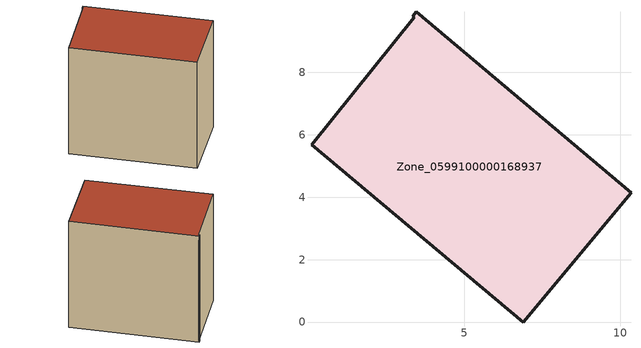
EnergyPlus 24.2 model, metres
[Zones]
Zone_0599100000168937
 floor ground (C_G): 0.11,5.68 3.4,9.77 3.36,9.81 3.47,9.94 10.35,4.15 6.89,0 z0
 wall outside (C_F): 10.35,4.15 3.47,9.94 3.36,9.81 3.4,9.77 0.11,5.68 6.89,0 10.35,4.15 z0:8.39
 roof outside (C_R): 3.4,9.77 0.11,5.68 6.89,0 10.35,4.15 3.47,9.94 3.36,9.81 z8.39
[BUILDING]
Pand.0599100000168937: North Axis=0; Terrain=City; Loads Convergence Tolerance Value=0.04; Temperature Convergence Tolerance Value=0.4; Solar Distribution=FullExterior; Maximum Number of Warmup Days=25; Minimum Number of Warmup Days=1
[Site:Location]
Rotterdam.The.Hague.AP_ZH_NLD Design_Conditions: Latitude=51.96; Longitude=4.45; Time Zone=1; Elevation=-4.5
[SITE:GROUNDTEMPERATURE:BUILDINGSURFACE]
18, 18, 18, 18, 18, 18, 18, 18, 18, 18, 18, 18
[MATERIAL] Thermal Absorptance=0.9; Solar Absorptance=0.7; Visible Absorptance=0.7
Name | Roughness | Thickness | Conductivity | Density | Specific Heat
G.TI.1975-1991 | MediumSmooth | 0.15 | 0.288461 | 540 | 1210
F.TI.1975-1991 | Rough | 0.3 | 0.230769 | 1920 | 840
R.TI.1975-1991 | MediumRough | 0.2 | 0.153846 | 1500 | 1000
[CONSTRUCTION]
C_G: G.TI.1975-1991
C_F: F.TI.1975-1991
C_R: R.TI.1975-1991
[ZONE]
Zone_0599100000168937: Type=1; Multiplier=1; Ceiling Height=Autocalculate; Volume=Autocalculate; Floor Area=autocalculate; Part of Total Floor Area=Yes
[ZONEINFILTRATION:DESIGNFLOWRATE]
Infil_Zone_0599100000168937: Zone or ZoneList or Space or SpaceList=Zone_0599100000168937; Schedule=AlwaysOn; Design Flow Rate Calculation Method=Flow/Area; Flow Rate per Floor Area=0.003; Constant Term Coefficient=1; Temperature Term Coefficient=0; Velocity Term Coefficient=0; Velocity Squared Term Coefficient=0
[HVACTEMPLATE:ZONE:IDEALLOADSAIRSYSTEM]
Zone_0599100000168937: Maximum Heating Supply Air Temperature=50; Minimum Cooling Supply Air Temperature=13; Maximum Heating Supply Air Humidity Ratio=0.0156; Minimum Cooling Supply Air Humidity Ratio=0.0077; Heating Limit=NoLimit; Cooling Limit=NoLimit; Dehumidification Control Type=ConstantSensibleHeatRatio; Cooling Sensible Heat Ratio=0.7; Dehumidification Setpoint=60; Humidification Control Type=None; Humidification Setpoint=30; Outdoor Air Method=None; Outdoor Air Flow Rate per Person=0.00944; Outdoor Air Flow Rate per Zone Floor Area=0; Outdoor Air Flow Rate per Zone=0; Demand Controlled Ventilation Type=None; Outdoor Air Economizer Type=NoEconomizer; Heat Recovery Type=None; Sensible Heat Recovery Effectiveness=0.7; Latent Heat Recovery Effectiveness=0.65
[ZONECONTROL:THERMOSTAT]
ThermostatControl_Zone_0599100000168937: Zone or ZoneList=Zone_0599100000168937; Control Type Schedule=DualSetpointControlType; Control 1=Thermostat_Zone_0599100000168937; Temperature Difference Between Cutout And Setpoint=0
[THERMOSTATSETPOINT:DUALSETPOINT]
Thermostat_Zone_0599100000168937: Heating Setpoint Temperature Schedule=HeatingSetpoint_Zone_0599100000168937; Cooling Setpoint Temperature Schedule=CoolingSetpoint_Zone_0599100000168937
[SCHEDULE:COMPACT]
HeatingSetpoint_Zone_0599100000168937: Through: 12/31, For: AllDays, Until: 24:00, 21
CoolingSetpoint_Zone_0599100000168937: Through: 12/31, For: AllDays, Until: 24:00, 24
DualSetpointControlType: Through: 12/31, For: AllDays, Until: 24:00, 4
AlwaysOn: Through: 12/31, For: AllDays, Until: 24:00, 1
